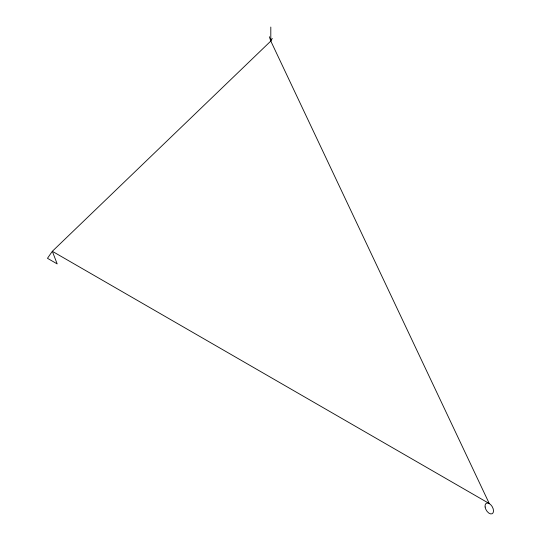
<?xml version="1.0" encoding="UTF-8"?>
<svg xmlns="http://www.w3.org/2000/svg" width="541" height="541" viewBox="0 0 541 541"><rect width="100%" height="100%" fill="white"/><g stroke="black" fill="none" stroke-linecap="round" stroke-linejoin="round"><path stroke-width="0.81" d="M269.344 36.72L270.804 41.062L489.28 503.563L52.328 251.295L57.184 263.907L47.473 258.3L52.328 251.295L270.804 41.062L272.258 38.404M270.804 27.05L270.804 41.062M485.108 506.991A6.005 3.469 60 0 0 492.06 513.781A6.005 3.469 60 0 0 490.667 504.638A6.005 3.469 60 0 0 485.108 506.991"/></g></svg>
